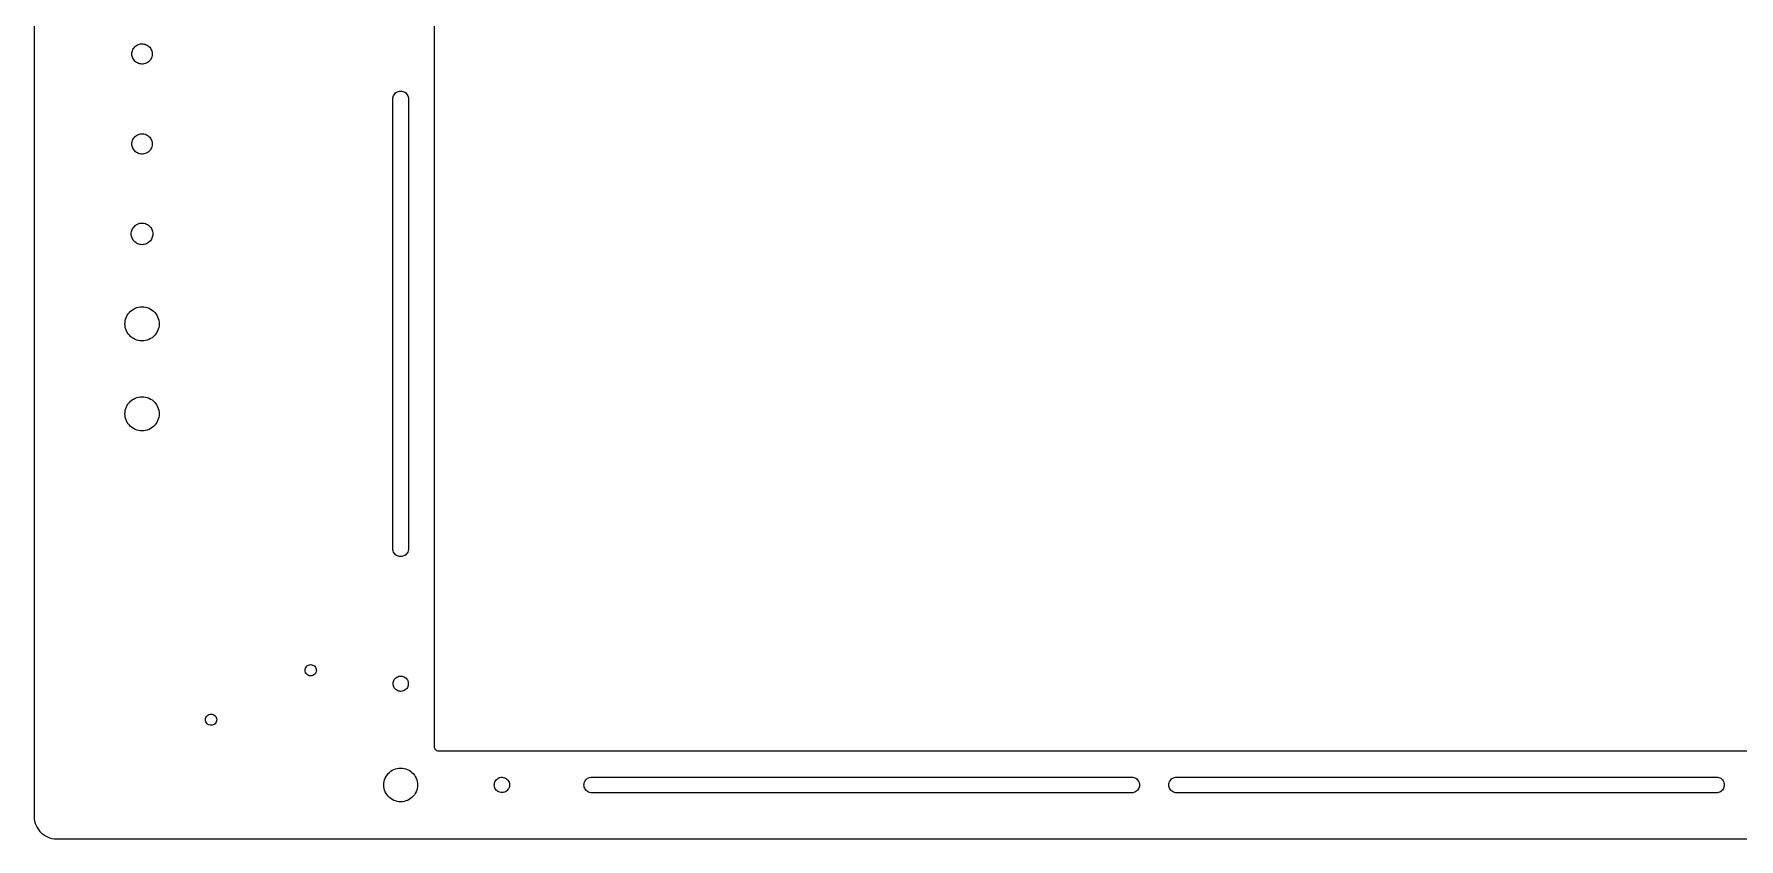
# Model space of a CAD drawing. Header units: metres. Extents: x -319 to 319, y -232 to 232.
# Drawn here: x -319 to 60, y -232 to -53.1 of the extents above; entities that cross this region are included whole.
import ezdxf

# ---------------------------------------------------------------- set-up
doc = ezdxf.new("R2010")
doc.units = ezdxf.units.M

msp = doc.modelspace()

# ---------------------------------------------------------------- linework, layer by layer
for p, q in [((-319, 227), (-319, -227)), ((-230, -211.5), (-230, 211.5)), ((-297.196, -57.008), (-297.128, -56.7694)), ((-297.128, -56.7694), (-297.035, -56.5397)), ((-297.035, -56.5397), (-296.917, -56.3217)), ((-296.917, -56.3217), (-296.776, -56.118)), ((-296.776, -56.118), (-296.613, -55.9311)), ((-296.613, -55.9311), (-296.43, -55.7632)), ((-296.43, -55.7632), (-296.231, -55.6164)), ((-296.231, -55.6164), (-296.016, -55.4924)), ((-296.016, -55.4924), (-295.789, -55.3928)), ((-295.789, -55.3928), (-295.552, -55.3188)), ((-295.552, -55.3188), (-295.309, -55.2713)), ((-295.309, -55.2713), (-295.062, -55.2509)), ((-295.062, -55.2509), (-294.814, -55.2577)), ((-294.814, -55.2577), (-294.569, -55.2917)), ((-294.569, -55.2917), (-294.328, -55.3526)), ((-294.328, -55.3526), (-294.096, -55.4395)), ((-294.096, -55.4395), (-293.875, -55.5514)), ((-293.875, -55.5514), (-293.667, -55.687)), ((-293.667, -55.687), (-293.476, -55.8446)), ((-293.476, -55.8446), (-293.303, -56.0223)), ((-293.303, -56.0223), (-293.151, -56.2179)), ((-293.151, -56.2179), (-293.021, -56.4291)), ((-293.021, -56.4291), (-292.915, -56.6533)), ((-292.915, -56.6533), (-292.835, -56.8878)), ((-297.25, -57.5), (-297.236, -57.2525)), ((-297.236, -57.7475), (-297.25, -57.5)), ((-297.236, -57.2525), (-297.196, -57.008)), ((-297.196, -57.992), (-297.236, -57.7475)), ((-297.128, -58.2306), (-297.196, -57.992)), ((-297.035, -58.4602), (-297.128, -58.2306)), ((-296.917, -58.6783), (-297.035, -58.4602)), ((-296.776, -58.882), (-296.917, -58.6783)), ((-296.613, -59.0689), (-296.776, -58.882)), ((-296.43, -59.2368), (-296.613, -59.0689)), ((-296.231, -59.3836), (-296.43, -59.2368)), ((-296.016, -59.5076), (-296.231, -59.3836)), ((-295.789, -59.6071), (-296.016, -59.5076)), ((-295.552, -59.6812), (-295.789, -59.6071)), ((-295.309, -59.7287), (-295.552, -59.6812)), ((-295.062, -59.7491), (-295.309, -59.7287)), ((-294.814, -59.7423), (-295.062, -59.7491)), ((-294.569, -59.7083), (-294.814, -59.7423)), ((-294.328, -59.6474), (-294.569, -59.7083)), ((-294.096, -59.5605), (-294.328, -59.6474)), ((-293.875, -59.4485), (-294.096, -59.5605)), ((-293.667, -59.313), (-293.875, -59.4485)), ((-293.476, -59.1554), (-293.667, -59.313)), ((-293.303, -58.9777), (-293.476, -59.1554)), ((-293.151, -58.7821), (-293.303, -58.9777)), ((-293.021, -58.5709), (-293.151, -58.7821)), ((-292.915, -58.3467), (-293.021, -58.5709)), ((-292.835, -58.1122), (-292.915, -58.3467)), ((-292.835, -56.8878), (-292.781, -57.1297)), ((-292.781, -57.8703), (-292.835, -58.1122)), ((-292.781, -57.1297), (-292.753, -57.3761)), ((-292.753, -57.6239), (-292.781, -57.8703)), ((-292.753, -57.3761), (-292.753, -57.6239)), ((-239.25, -67.5), (-239.232, -67.2509)), ((-239.25, -167.5), (-239.25, -67.5)), ((-239.232, -67.2509), (-239.179, -67.007)), ((-239.179, -67.007), (-239.092, -66.773)), ((-239.092, -66.773), (-238.972, -66.5539)), ((-238.972, -66.5539), (-238.823, -66.354)), ((-238.823, -66.354), (-238.646, -66.1774)), ((-238.646, -66.1774), (-238.446, -66.0278)), ((-238.446, -66.0278), (-238.227, -65.9081)), ((-238.227, -65.9081), (-237.993, -65.8209)), ((-237.993, -65.8209), (-237.749, -65.7678)), ((-237.749, -65.7678), (-237.5, -65.75)), ((-237.5, -65.75), (-237.251, -65.7678)), ((-237.251, -65.7678), (-237.007, -65.8209)), ((-237.007, -65.8209), (-236.773, -65.9081)), ((-236.773, -65.9081), (-236.554, -66.0278)), ((-236.554, -66.0278), (-236.354, -66.1774)), ((-236.354, -66.1774), (-236.177, -66.354)), ((-236.177, -66.354), (-236.028, -66.5539)), ((-236.028, -66.5539), (-235.908, -66.773)), ((-235.908, -66.773), (-235.821, -67.007)), ((-235.821, -67.007), (-235.768, -67.2509)), ((-235.768, -67.2509), (-235.75, -67.5)), ((-235.75, -67.5), (-235.75, -167.5)), ((-296.613, -75.9311), (-296.43, -75.7632)), ((-296.43, -75.7632), (-296.231, -75.6164)), ((-296.231, -75.6164), (-296.016, -75.4924)), ((-296.016, -75.4924), (-295.789, -75.3929)), ((-295.789, -75.3929), (-295.552, -75.3188)), ((-295.552, -75.3188), (-295.309, -75.2713)), ((-295.309, -75.2713), (-295.062, -75.2509)), ((-295.062, -75.2509), (-294.814, -75.2577)), ((-294.814, -75.2577), (-294.569, -75.2917)), ((-294.569, -75.2917), (-294.328, -75.3526)), ((-294.328, -75.3526), (-294.096, -75.4395)), ((-294.096, -75.4395), (-293.875, -75.5514)), ((-293.875, -75.5514), (-293.667, -75.687)), ((-293.667, -75.687), (-293.476, -75.8446)), ((-297.25, -77.5), (-297.236, -77.2525)), ((-297.236, -77.7475), (-297.25, -77.5)), ((-297.236, -77.2525), (-297.196, -77.008)), ((-297.196, -77.992), (-297.236, -77.7475)), ((-297.196, -77.008), (-297.128, -76.7694)), ((-297.128, -78.2306), (-297.196, -77.992)), ((-297.128, -76.7694), (-297.035, -76.5397)), ((-297.035, -78.4602), (-297.128, -78.2306)), ((-297.035, -76.5397), (-296.917, -76.3217)), ((-296.917, -78.6783), (-297.035, -78.4602)), ((-296.917, -76.3217), (-296.776, -76.118)), ((-296.776, -78.882), (-296.917, -78.6783)), ((-296.776, -76.118), (-296.613, -75.9311)), ((-296.613, -79.0689), (-296.776, -78.882)), ((-296.43, -79.2368), (-296.613, -79.0689)), ((-296.231, -79.3836), (-296.43, -79.2368)), ((-296.016, -79.5076), (-296.231, -79.3836)), ((-295.789, -79.6071), (-296.016, -79.5076)), ((-294.096, -79.5605), (-294.328, -79.6474)), ((-293.875, -79.4485), (-294.096, -79.5605)), ((-293.667, -79.313), (-293.875, -79.4485)), ((-293.476, -79.1554), (-293.667, -79.313)), ((-293.476, -75.8446), (-293.303, -76.0223)), ((-293.303, -78.9777), (-293.476, -79.1554)), ((-293.303, -76.0223), (-293.151, -76.2179)), ((-293.151, -78.7821), (-293.303, -78.9777)), ((-293.151, -76.2179), (-293.021, -76.4291)), ((-293.021, -78.5709), (-293.151, -78.7821)), ((-293.021, -76.4291), (-292.915, -76.6533)), ((-292.915, -78.3467), (-293.021, -78.5709)), ((-292.915, -76.6533), (-292.835, -76.8878)), ((-292.835, -78.1122), (-292.915, -78.3467)), ((-292.835, -76.8878), (-292.781, -77.1297)), ((-292.781, -77.8703), (-292.835, -78.1122)), ((-292.781, -77.1297), (-292.753, -77.3761)), ((-292.753, -77.6239), (-292.781, -77.8703)), ((-292.753, -77.3761), (-292.753, -77.6239)), ((-295.552, -79.6812), (-295.789, -79.6071)), ((-295.309, -79.7287), (-295.552, -79.6812)), ((-295.062, -79.7491), (-295.309, -79.7287)), ((-294.814, -79.7423), (-295.062, -79.7491)), ((-294.569, -79.7083), (-294.814, -79.7423)), ((-294.328, -79.6474), (-294.569, -79.7083)), ((-297.4, -97.5), (-297.387, -97.2491)), ((-297.387, -97.7509), (-297.4, -97.5)), ((-297.387, -97.2491), (-297.348, -97.001)), ((-297.348, -97.999), (-297.387, -97.7509)), ((-297.348, -97.001), (-297.283, -96.7584)), ((-297.283, -98.2416), (-297.348, -97.999)), ((-297.283, -96.7584), (-297.193, -96.5238)), ((-297.193, -98.4762), (-297.283, -98.2416)), ((-297.193, -96.5238), (-297.078, -96.3)), ((-297.078, -98.7), (-297.193, -98.4762)), ((-297.078, -96.3), (-296.942, -96.0893)), ((-296.942, -96.0893), (-296.784, -95.8941)), ((-296.784, -95.8941), (-296.606, -95.7164)), ((-296.606, -95.7164), (-296.411, -95.5583)), ((-296.411, -95.5583), (-296.2, -95.4215)), ((-296.2, -95.4215), (-295.976, -95.3075)), ((-295.976, -95.3075), (-295.742, -95.2175)), ((-295.742, -95.2175), (-295.499, -95.1524)), ((-295.499, -95.1524), (-295.251, -95.1131)), ((-295.251, -95.1131), (-295, -95.1)), ((-295, -95.1), (-294.749, -95.1131)), ((-294.749, -95.1131), (-294.501, -95.1524)), ((-294.501, -95.1524), (-294.258, -95.2175)), ((-294.258, -95.2175), (-294.024, -95.3075)), ((-294.024, -95.3075), (-293.8, -95.4215)), ((-293.8, -95.4215), (-293.589, -95.5583)), ((-293.589, -95.5583), (-293.394, -95.7164)), ((-293.394, -95.7164), (-293.216, -95.8941)), ((-293.216, -95.8941), (-293.058, -96.0893)), ((-293.058, -96.0893), (-292.922, -96.3)), ((-292.922, -96.3), (-292.807, -96.5238)), ((-292.807, -98.4762), (-292.922, -98.7)), ((-292.807, -96.5238), (-292.717, -96.7584)), ((-292.717, -98.2416), (-292.807, -98.4762)), ((-292.717, -96.7584), (-292.652, -97.001)), ((-292.652, -97.999), (-292.717, -98.2416)), ((-292.652, -97.001), (-292.613, -97.2491)), ((-292.613, -97.7509), (-292.652, -97.999)), ((-292.613, -97.2491), (-292.6, -97.5)), ((-292.6, -97.5), (-292.613, -97.7509)), ((-296.942, -98.9107), (-297.078, -98.7)), ((-296.784, -99.1059), (-296.942, -98.9107)), ((-296.606, -99.2835), (-296.784, -99.1059)), ((-296.411, -99.4416), (-296.606, -99.2835)), ((-296.2, -99.5785), (-296.411, -99.4416)), ((-295.976, -99.6925), (-296.2, -99.5785)), ((-295.742, -99.7825), (-295.976, -99.6925)), ((-295.499, -99.8475), (-295.742, -99.7825)), ((-295.251, -99.8869), (-295.499, -99.8475)), ((-295, -99.9), (-295.251, -99.8869)), ((-294.749, -99.8869), (-295, -99.9)), ((-294.501, -99.8475), (-294.749, -99.8869)), ((-294.258, -99.7825), (-294.501, -99.8475)), ((-294.024, -99.6925), (-294.258, -99.7825)), ((-293.8, -99.5785), (-294.024, -99.6925)), ((-293.589, -99.4416), (-293.8, -99.5785)), ((-293.394, -99.2835), (-293.589, -99.4416)), ((-293.216, -99.1059), (-293.394, -99.2835)), ((-293.058, -98.9107), (-293.216, -99.1059)), ((-292.922, -98.7), (-293.058, -98.9107)), ((-295.397, -113.721), (-295, -113.7)), ((-295, -113.7), (-294.603, -113.721)), ((-298.8, -117.5), (-298.779, -117.103)), ((-298.779, -117.103), (-298.717, -116.71)), ((-298.717, -116.71), (-298.614, -116.326)), ((-298.614, -116.326), (-298.471, -115.954)), ((-298.471, -115.954), (-298.291, -115.6)), ((-298.291, -115.6), (-298.074, -115.266)), ((-298.074, -115.266), (-297.824, -114.957)), ((-297.824, -114.957), (-297.543, -114.676)), ((-297.543, -114.676), (-297.234, -114.426)), ((-297.234, -114.426), (-296.9, -114.209)), ((-296.9, -114.209), (-296.546, -114.029)), ((-296.546, -114.029), (-296.174, -113.886)), ((-296.174, -113.886), (-295.79, -113.783)), ((-295.79, -113.783), (-295.397, -113.721)), ((-294.603, -113.721), (-294.21, -113.783)), ((-294.21, -113.783), (-293.826, -113.886)), ((-293.826, -113.886), (-293.454, -114.029)), ((-293.454, -114.029), (-293.1, -114.209)), ((-293.1, -114.209), (-292.766, -114.426)), ((-292.766, -114.426), (-292.457, -114.676)), ((-292.457, -114.676), (-292.176, -114.957)), ((-292.176, -114.957), (-291.926, -115.266)), ((-291.926, -115.266), (-291.709, -115.6)), ((-291.709, -115.6), (-291.529, -115.954)), ((-291.529, -115.954), (-291.386, -116.326)), ((-291.386, -116.326), (-291.283, -116.71)), ((-291.283, -116.71), (-291.221, -117.103)), ((-291.221, -117.103), (-291.2, -117.5)), ((-298.779, -117.897), (-298.8, -117.5)), ((-298.717, -118.29), (-298.779, -117.897)), ((-298.614, -118.674), (-298.717, -118.29)), ((-298.471, -119.046), (-298.614, -118.674)), ((-298.291, -119.4), (-298.471, -119.046)), ((-298.074, -119.734), (-298.291, -119.4)), ((-297.824, -120.043), (-298.074, -119.734)), ((-297.543, -120.324), (-297.824, -120.043)), ((-297.234, -120.574), (-297.543, -120.324)), ((-296.9, -120.791), (-297.234, -120.574)), ((-296.546, -120.971), (-296.9, -120.791)), ((-296.174, -121.114), (-296.546, -120.971)), ((-295.79, -121.217), (-296.174, -121.114)), ((-295.397, -121.279), (-295.79, -121.217)), ((-295, -121.3), (-295.397, -121.279)), ((-294.603, -121.279), (-295, -121.3)), ((-294.21, -121.217), (-294.603, -121.279)), ((-293.826, -121.114), (-294.21, -121.217)), ((-293.454, -120.971), (-293.826, -121.114)), ((-293.1, -120.791), (-293.454, -120.971)), ((-292.766, -120.574), (-293.1, -120.791)), ((-292.457, -120.324), (-292.766, -120.574)), ((-292.176, -120.043), (-292.457, -120.324)), ((-291.926, -119.734), (-292.176, -120.043)), ((-291.709, -119.4), (-291.926, -119.734)), ((-291.529, -119.046), (-291.709, -119.4)), ((-291.386, -118.674), (-291.529, -119.046)), ((-291.283, -118.29), (-291.386, -118.674)), ((-291.221, -117.897), (-291.283, -118.29)), ((-291.2, -117.5), (-291.221, -117.897)), ((-298.717, -136.71), (-298.614, -136.326)), ((-298.614, -136.326), (-298.471, -135.954)), ((-298.471, -135.954), (-298.291, -135.6)), ((-298.291, -135.6), (-298.074, -135.266)), ((-298.074, -135.266), (-297.824, -134.957)), ((-297.824, -134.957), (-297.543, -134.676)), ((-297.543, -134.676), (-297.234, -134.426)), ((-297.234, -134.426), (-296.9, -134.209)), ((-296.9, -134.209), (-296.546, -134.029)), ((-296.546, -134.029), (-296.174, -133.886)), ((-296.174, -133.886), (-295.79, -133.783)), ((-295.79, -133.783), (-295.397, -133.721)), ((-295.397, -133.721), (-295, -133.7)), ((-295, -133.7), (-294.603, -133.721)), ((-294.603, -133.721), (-294.21, -133.783)), ((-294.21, -133.783), (-293.826, -133.886)), ((-293.826, -133.886), (-293.454, -134.029)), ((-293.454, -134.029), (-293.1, -134.209)), ((-293.1, -134.209), (-292.766, -134.426)), ((-292.766, -134.426), (-292.457, -134.676)), ((-292.457, -134.676), (-292.176, -134.957)), ((-292.176, -134.957), (-291.926, -135.266)), ((-291.926, -135.266), (-291.709, -135.6)), ((-291.709, -135.6), (-291.529, -135.954)), ((-291.529, -135.954), (-291.386, -136.326)), ((-291.386, -136.326), (-291.283, -136.71)), ((-298.8, -137.5), (-298.779, -137.103)), ((-298.779, -137.897), (-298.8, -137.5)), ((-298.779, -137.103), (-298.717, -136.71)), ((-298.717, -138.29), (-298.779, -137.897)), ((-298.614, -138.674), (-298.717, -138.29)), ((-298.471, -139.046), (-298.614, -138.674)), ((-298.291, -139.4), (-298.471, -139.046)), ((-298.074, -139.734), (-298.291, -139.4)), ((-297.824, -140.043), (-298.074, -139.734)), ((-297.543, -140.324), (-297.824, -140.043)), ((-292.176, -140.043), (-292.457, -140.324)), ((-291.926, -139.734), (-292.176, -140.043)), ((-291.709, -139.4), (-291.926, -139.734)), ((-291.529, -139.046), (-291.709, -139.4)), ((-291.386, -138.674), (-291.529, -139.046)), ((-291.283, -138.29), (-291.386, -138.674)), ((-291.283, -136.71), (-291.221, -137.103)), ((-291.221, -137.897), (-291.283, -138.29)), ((-291.221, -137.103), (-291.2, -137.5)), ((-291.2, -137.5), (-291.221, -137.897)), ((-297.234, -140.574), (-297.543, -140.324)), ((-296.9, -140.791), (-297.234, -140.574)), ((-296.546, -140.971), (-296.9, -140.791)), ((-296.174, -141.114), (-296.546, -140.971)), ((-295.79, -141.217), (-296.174, -141.114)), ((-295.397, -141.279), (-295.79, -141.217)), ((-295, -141.3), (-295.397, -141.279)), ((-294.603, -141.279), (-295, -141.3)), ((-294.21, -141.217), (-294.603, -141.279)), ((-293.826, -141.114), (-294.21, -141.217)), ((-293.454, -140.971), (-293.826, -141.114)), ((-293.1, -140.791), (-293.454, -140.971)), ((-292.766, -140.574), (-293.1, -140.791)), ((-292.457, -140.324), (-292.766, -140.574)), ((-239.232, -167.749), (-239.25, -167.5)), ((-239.179, -167.993), (-239.232, -167.749)), ((-239.092, -168.227), (-239.179, -167.993)), ((-238.972, -168.446), (-239.092, -168.227)), ((-238.823, -168.646), (-238.972, -168.446)), ((-238.646, -168.823), (-238.823, -168.646)), ((-238.446, -168.972), (-238.646, -168.823)), ((-238.227, -169.092), (-238.446, -168.972)), ((-237.993, -169.179), (-238.227, -169.092)), ((-237.749, -169.232), (-237.993, -169.179)), ((-237.5, -169.25), (-237.749, -169.232)), ((-237.251, -169.232), (-237.5, -169.25)), ((-237.007, -169.179), (-237.251, -169.232)), ((-236.773, -169.092), (-237.007, -169.179)), ((-236.554, -168.972), (-236.773, -169.092)), ((-236.354, -168.823), (-236.554, -168.972)), ((-236.177, -168.646), (-236.354, -168.823)), ((-236.028, -168.446), (-236.177, -168.646)), ((-235.908, -168.227), (-236.028, -168.446)), ((-235.821, -167.993), (-235.908, -168.227)), ((-235.768, -167.749), (-235.821, -167.993)), ((-235.75, -167.5), (-235.768, -167.749)), ((-257.978, -193.345), (-257.744, -193.274)), ((-257.744, -193.274), (-257.5, -193.25)), ((-257.5, -193.25), (-257.256, -193.274)), ((-257.256, -193.274), (-257.022, -193.345)), ((-258.75, -194.5), (-258.726, -194.256)), ((-258.726, -194.744), (-258.75, -194.5)), ((-258.726, -194.256), (-258.655, -194.022)), ((-258.655, -194.978), (-258.726, -194.744)), ((-258.655, -194.022), (-258.539, -193.806)), ((-258.539, -195.194), (-258.655, -194.978)), ((-258.539, -193.806), (-258.384, -193.616)), ((-258.384, -195.384), (-258.539, -195.194)), ((-258.384, -193.616), (-258.194, -193.461)), ((-258.194, -195.539), (-258.384, -195.384)), ((-258.194, -193.461), (-257.978, -193.345)), ((-257.978, -195.655), (-258.194, -195.539)), ((-257.744, -195.726), (-257.978, -195.655)), ((-257.5, -195.75), (-257.744, -195.726)), ((-257.256, -195.726), (-257.5, -195.75)), ((-257.022, -195.655), (-257.256, -195.726)), ((-257.022, -193.345), (-256.806, -193.461)), ((-256.806, -195.539), (-257.022, -195.655)), ((-256.806, -193.461), (-256.616, -193.616)), ((-256.616, -195.384), (-256.806, -195.539)), ((-256.616, -193.616), (-256.461, -193.806)), ((-256.461, -195.194), (-256.616, -195.384)), ((-256.461, -193.806), (-256.345, -194.022)), ((-256.345, -194.978), (-256.461, -195.194)), ((-256.345, -194.022), (-256.274, -194.256)), ((-256.274, -194.744), (-256.345, -194.978)), ((-256.274, -194.256), (-256.25, -194.5)), ((-256.25, -194.5), (-256.274, -194.744)), ((-239.182, -197.252), (-239.128, -197.01)), ((-239.128, -197.01), (-239.039, -196.778)), ((-239.039, -196.778), (-238.918, -196.562)), ((-238.918, -196.562), (-238.766, -196.366)), ((-238.766, -196.366), (-238.587, -196.193)), ((-238.587, -196.193), (-238.386, -196.049)), ((-238.386, -196.049), (-238.165, -195.935)), ((-238.165, -195.935), (-237.93, -195.855)), ((-237.93, -195.855), (-237.686, -195.81)), ((-237.686, -195.81), (-237.438, -195.801)), ((-237.438, -195.801), (-237.191, -195.828)), ((-237.191, -195.828), (-236.951, -195.891)), ((-236.951, -195.891), (-236.723, -195.988)), ((-236.723, -195.988), (-236.511, -196.117)), ((-236.511, -196.117), (-236.32, -196.276)), ((-236.32, -196.276), (-236.154, -196.461)), ((-236.154, -196.461), (-236.018, -196.668)), ((-236.018, -196.668), (-235.912, -196.893)), ((-235.912, -196.893), (-235.841, -197.13)), ((-239.2, -197.5), (-239.182, -197.252)), ((-239.182, -197.748), (-239.2, -197.5)), ((-239.128, -197.99), (-239.182, -197.748)), ((-239.039, -198.222), (-239.128, -197.99)), ((-238.918, -198.438), (-239.039, -198.222)), ((-238.766, -198.634), (-238.918, -198.438)), ((-238.587, -198.807), (-238.766, -198.634)), ((-238.386, -198.951), (-238.587, -198.807)), ((-238.165, -199.065), (-238.386, -198.951)), ((-237.93, -199.145), (-238.165, -199.065)), ((-237.686, -199.19), (-237.93, -199.145)), ((-237.438, -199.199), (-237.686, -199.19)), ((-237.191, -199.172), (-237.438, -199.199)), ((-236.951, -199.109), (-237.191, -199.172)), ((-236.723, -199.012), (-236.951, -199.109)), ((-236.511, -198.883), (-236.723, -199.012)), ((-236.32, -198.724), (-236.511, -198.883)), ((-236.154, -198.539), (-236.32, -198.724)), ((-236.018, -198.332), (-236.154, -198.539)), ((-235.912, -198.107), (-236.018, -198.332)), ((-235.841, -197.87), (-235.912, -198.107)), ((-235.841, -197.13), (-235.805, -197.376)), ((-235.805, -197.624), (-235.841, -197.87)), ((-235.805, -197.376), (-235.805, -197.624)), ((-280.689, -204.806), (-280.534, -204.616)), ((-280.534, -204.616), (-280.344, -204.461)), ((-280.344, -204.461), (-280.128, -204.345)), ((-280.128, -204.345), (-279.894, -204.274)), ((-279.894, -204.274), (-279.65, -204.25)), ((-279.65, -204.25), (-279.406, -204.274)), ((-279.406, -204.274), (-279.172, -204.345)), ((-279.172, -204.345), (-278.956, -204.461)), ((-278.956, -204.461), (-278.766, -204.616)), ((-278.766, -204.616), (-278.611, -204.806)), ((-280.9, -205.5), (-280.876, -205.256)), ((-280.876, -205.744), (-280.9, -205.5)), ((-280.876, -205.256), (-280.805, -205.022)), ((-280.805, -205.978), (-280.876, -205.744)), ((-280.805, -205.022), (-280.689, -204.806)), ((-280.689, -206.194), (-280.805, -205.978)), ((-280.534, -206.384), (-280.689, -206.194)), ((-280.344, -206.539), (-280.534, -206.384)), ((-280.128, -206.655), (-280.344, -206.539)), ((-279.894, -206.726), (-280.128, -206.655)), ((-279.65, -206.75), (-279.894, -206.726)), ((-279.406, -206.726), (-279.65, -206.75)), ((-279.172, -206.655), (-279.406, -206.726)), ((-278.956, -206.539), (-279.172, -206.655)), ((-278.766, -206.384), (-278.956, -206.539)), ((-278.611, -206.194), (-278.766, -206.384)), ((-278.611, -204.806), (-278.495, -205.022)), ((-278.495, -205.978), (-278.611, -206.194)), ((-278.495, -205.022), (-278.424, -205.256)), ((-278.424, -205.744), (-278.495, -205.978)), ((-278.424, -205.256), (-278.4, -205.5)), ((-278.4, -205.5), (-278.424, -205.744)), ((-229.975, -211.723), (-230, -211.5)), ((-229.901, -211.934), (-229.975, -211.723)), ((-229.782, -212.123), (-229.901, -211.934)), ((-229.623, -212.282), (-229.782, -212.123)), ((-229.434, -212.401), (-229.623, -212.282)), ((-229.223, -212.475), (-229.434, -212.401)), ((-229, -212.5), (-229.223, -212.475)), ((229, -212.5), (-229, -212.5)), ((-241.25, -220), (-241.229, -219.608)), ((-241.229, -219.608), (-241.168, -219.22)), ((-241.168, -219.22), (-241.066, -218.841)), ((-241.066, -218.841), (-240.926, -218.475)), ((-240.926, -218.475), (-240.748, -218.125)), ((-240.748, -218.125), (-240.534, -217.796)), ((-240.534, -217.796), (-240.287, -217.491)), ((-240.287, -217.491), (-240.009, -217.213)), ((-240.009, -217.213), (-239.704, -216.966)), ((-239.704, -216.966), (-239.375, -216.752)), ((-239.375, -216.752), (-239.025, -216.574)), ((-239.025, -216.574), (-238.659, -216.434)), ((-238.659, -216.434), (-238.28, -216.332)), ((-238.28, -216.332), (-237.892, -216.271)), ((-237.892, -216.271), (-237.5, -216.25)), ((-237.5, -216.25), (-237.108, -216.271)), ((-237.108, -216.271), (-236.72, -216.332)), ((-236.72, -216.332), (-236.341, -216.434)), ((-236.341, -216.434), (-235.975, -216.574)), ((-235.975, -216.574), (-235.625, -216.752)), ((-235.625, -216.752), (-235.296, -216.966)), ((-235.296, -216.966), (-234.991, -217.213)), ((-234.991, -217.213), (-234.713, -217.491)), ((-234.713, -217.491), (-234.466, -217.796)), ((-234.466, -217.796), (-234.252, -218.125)), ((-234.252, -218.125), (-234.074, -218.475)), ((-234.074, -218.475), (-233.934, -218.841)), ((-233.934, -218.841), (-233.832, -219.22)), ((-233.832, -219.22), (-233.771, -219.608)), ((-233.771, -219.608), (-233.75, -220)), ((-216.7, -220), (-216.682, -219.752)), ((-216.682, -219.752), (-216.628, -219.51)), ((-216.628, -219.51), (-216.539, -219.278)), ((-216.539, -219.278), (-216.418, -219.062)), ((-216.418, -219.062), (-216.266, -218.866)), ((-216.266, -218.866), (-216.087, -218.693)), ((-216.087, -218.693), (-215.886, -218.549)), ((-215.886, -218.549), (-215.665, -218.435)), ((-215.665, -218.435), (-215.43, -218.355)), ((-215.43, -218.355), (-215.186, -218.31)), ((-215.186, -218.31), (-214.938, -218.301)), ((-214.938, -218.301), (-214.691, -218.328)), ((-214.691, -218.328), (-214.451, -218.391)), ((-214.451, -218.391), (-214.223, -218.488)), ((-214.223, -218.488), (-214.011, -218.617)), ((-214.011, -218.617), (-213.82, -218.776)), ((-213.82, -218.776), (-213.654, -218.961)), ((-213.654, -218.961), (-213.518, -219.168)), ((-213.518, -219.168), (-213.412, -219.393)), ((-213.412, -219.393), (-213.341, -219.63)), ((-213.341, -219.63), (-213.305, -219.876)), ((-196.75, -220), (-196.732, -219.751)), ((-196.732, -219.751), (-196.679, -219.507)), ((-196.679, -219.507), (-196.592, -219.273)), ((-196.592, -219.273), (-196.472, -219.054)), ((-196.472, -219.054), (-196.323, -218.854)), ((-196.323, -218.854), (-196.146, -218.677)), ((-196.146, -218.677), (-195.946, -218.528)), ((-195.946, -218.528), (-195.727, -218.408)), ((-195.727, -218.408), (-195.493, -218.321)), ((-195.493, -218.321), (-195.249, -218.268)), ((-195.249, -218.268), (-195, -218.25)), ((-195, -218.25), (-75, -218.25)), ((-75, -218.25), (-74.7509, -218.268)), ((-74.7509, -218.268), (-74.507, -218.321)), ((-74.507, -218.321), (-74.273, -218.408)), ((-74.273, -218.408), (-74.0539, -218.528)), ((-74.0539, -218.528), (-73.854, -218.677)), ((-73.854, -218.677), (-73.6774, -218.854)), ((-73.6774, -218.854), (-73.5278, -219.054)), ((-73.5278, -219.054), (-73.4081, -219.273)), ((-73.4081, -219.273), (-73.3209, -219.507)), ((-73.3209, -219.507), (-73.2678, -219.751)), ((-73.2678, -219.751), (-73.25, -220)), ((-66.75, -220), (-66.7322, -219.751)), ((-66.7322, -219.751), (-66.6791, -219.507)), ((-66.6791, -219.507), (-66.5919, -219.273)), ((-66.5919, -219.273), (-66.4722, -219.054)), ((-66.4722, -219.054), (-66.3226, -218.854)), ((-66.3226, -218.854), (-66.146, -218.677)), ((-66.146, -218.677), (-65.9461, -218.528)), ((-65.9461, -218.528), (-65.727, -218.408)), ((-65.727, -218.408), (-65.493, -218.321)), ((-65.493, -218.321), (-65.2491, -218.268)), ((-65.2491, -218.268), (-65, -218.25)), ((-65, -218.25), (55, -218.25)), ((55, -218.25), (55.249, -218.268)), ((55.249, -218.268), (55.493, -218.321)), ((55.493, -218.321), (55.727, -218.408)), ((55.727, -218.408), (55.9461, -218.528)), ((55.9461, -218.528), (56.146, -218.677)), ((56.146, -218.677), (56.3226, -218.854)), ((56.3226, -218.854), (56.4722, -219.054)), ((56.4722, -219.054), (56.5918, -219.273)), ((56.5918, -219.273), (56.6791, -219.507)), ((56.6791, -219.507), (56.7322, -219.751)), ((56.7322, -219.751), (56.75, -220)), ((-241.229, -220.392), (-241.25, -220)), ((-241.168, -220.78), (-241.229, -220.392)), ((-241.066, -221.159), (-241.168, -220.78)), ((-240.926, -221.525), (-241.066, -221.159)), ((-240.748, -221.875), (-240.926, -221.525)), ((-240.534, -222.204), (-240.748, -221.875)), ((-240.287, -222.509), (-240.534, -222.204)), ((-240.009, -222.787), (-240.287, -222.509)), ((-239.704, -223.034), (-240.009, -222.787)), ((-239.375, -223.248), (-239.704, -223.034)), ((-239.025, -223.426), (-239.375, -223.248)), ((-238.659, -223.566), (-239.025, -223.426)), ((-238.28, -223.668), (-238.659, -223.566)), ((-236.341, -223.566), (-236.72, -223.668)), ((-235.975, -223.426), (-236.341, -223.566)), ((-235.625, -223.248), (-235.975, -223.426)), ((-235.296, -223.034), (-235.625, -223.248)), ((-234.991, -222.787), (-235.296, -223.034)), ((-234.713, -222.509), (-234.991, -222.787)), ((-234.466, -222.204), (-234.713, -222.509)), ((-234.252, -221.875), (-234.466, -222.204)), ((-234.074, -221.525), (-234.252, -221.875)), ((-233.934, -221.159), (-234.074, -221.525)), ((-233.832, -220.78), (-233.934, -221.159)), ((-233.771, -220.392), (-233.832, -220.78)), ((-233.75, -220), (-233.771, -220.392)), ((-216.682, -220.248), (-216.7, -220)), ((-216.628, -220.49), (-216.682, -220.248)), ((-216.539, -220.722), (-216.628, -220.49)), ((-216.418, -220.938), (-216.539, -220.722)), ((-216.266, -221.134), (-216.418, -220.938)), ((-216.087, -221.307), (-216.266, -221.134)), ((-215.886, -221.451), (-216.087, -221.307)), ((-215.665, -221.565), (-215.886, -221.451)), ((-215.43, -221.645), (-215.665, -221.565)), ((-215.186, -221.69), (-215.43, -221.645)), ((-214.938, -221.699), (-215.186, -221.69)), ((-214.691, -221.672), (-214.938, -221.699)), ((-214.451, -221.609), (-214.691, -221.672)), ((-214.223, -221.512), (-214.451, -221.609)), ((-214.011, -221.383), (-214.223, -221.512)), ((-213.82, -221.224), (-214.011, -221.383)), ((-213.654, -221.039), (-213.82, -221.224)), ((-213.518, -220.832), (-213.654, -221.039)), ((-213.412, -220.607), (-213.518, -220.832)), ((-213.341, -220.37), (-213.412, -220.607)), ((-213.305, -220.124), (-213.341, -220.37)), ((-213.305, -219.876), (-213.305, -220.124)), ((-196.732, -220.249), (-196.75, -220)), ((-196.679, -220.493), (-196.732, -220.249)), ((-196.592, -220.727), (-196.679, -220.493)), ((-196.472, -220.946), (-196.592, -220.727)), ((-196.323, -221.146), (-196.472, -220.946)), ((-196.146, -221.323), (-196.323, -221.146)), ((-195.946, -221.472), (-196.146, -221.323)), ((-195.727, -221.592), (-195.946, -221.472)), ((-195.493, -221.679), (-195.727, -221.592)), ((-195.249, -221.732), (-195.493, -221.679)), ((-195, -221.75), (-195.249, -221.732)), ((-75, -221.75), (-195, -221.75)), ((-74.7509, -221.732), (-75, -221.75)), ((-74.507, -221.679), (-74.7509, -221.732)), ((-74.273, -221.592), (-74.507, -221.679)), ((-74.0539, -221.472), (-74.273, -221.592)), ((-73.854, -221.323), (-74.0539, -221.472)), ((-73.6774, -221.146), (-73.854, -221.323)), ((-73.5278, -220.946), (-73.6774, -221.146)), ((-73.4081, -220.727), (-73.5278, -220.946)), ((-73.3209, -220.493), (-73.4081, -220.727)), ((-73.2678, -220.249), (-73.3209, -220.493)), ((-73.25, -220), (-73.2678, -220.249)), ((-66.7322, -220.249), (-66.75, -220)), ((-66.6791, -220.493), (-66.7322, -220.249)), ((-66.5919, -220.727), (-66.6791, -220.493)), ((-66.4722, -220.946), (-66.5919, -220.727)), ((-66.3226, -221.146), (-66.4722, -220.946)), ((-66.146, -221.323), (-66.3226, -221.146)), ((-65.9461, -221.472), (-66.146, -221.323)), ((-65.727, -221.592), (-65.9461, -221.472)), ((-65.493, -221.679), (-65.727, -221.592)), ((-65.2491, -221.732), (-65.493, -221.679)), ((-65, -221.75), (-65.2491, -221.732)), ((55, -221.75), (-65, -221.75)), ((55.249, -221.732), (55, -221.75)), ((55.493, -221.679), (55.249, -221.732)), ((55.727, -221.592), (55.493, -221.679)), ((55.9461, -221.472), (55.727, -221.592)), ((56.146, -221.323), (55.9461, -221.472)), ((56.3226, -221.146), (56.146, -221.323)), ((56.4722, -220.946), (56.3226, -221.146)), ((56.5918, -220.727), (56.4722, -220.946)), ((56.6791, -220.493), (56.5918, -220.727)), ((56.7322, -220.249), (56.6791, -220.493)), ((56.75, -220), (56.7322, -220.249)), ((-319, -227), (-318.973, -227.523)), ((-237.892, -223.729), (-238.28, -223.668)), ((-237.5, -223.75), (-237.892, -223.729)), ((-237.108, -223.729), (-237.5, -223.75)), ((-236.72, -223.668), (-237.108, -223.729)), ((-318.973, -227.523), (-318.891, -228.04)), ((-318.891, -228.04), (-318.755, -228.545)), ((-318.755, -228.545), (-318.568, -229.034)), ((-318.568, -229.034), (-318.33, -229.5)), ((-318.33, -229.5), (-318.045, -229.939)), ((-318.045, -229.939), (-317.716, -230.346)), ((-317.716, -230.346), (-317.346, -230.716)), ((-317.346, -230.716), (-316.939, -231.045)), ((-316.939, -231.045), (-316.5, -231.33)), ((-316.5, -231.33), (-316.034, -231.568)), ((-316.034, -231.568), (-315.545, -231.755)), ((-315.545, -231.755), (-315.04, -231.891)), ((-315.04, -231.891), (-314.523, -231.973)), ((-314.523, -231.973), (-314, -232)), ((-314, -232), (314, -232))]:
    msp.add_line(p, q)

doc.saveas('drawing.dxf')
